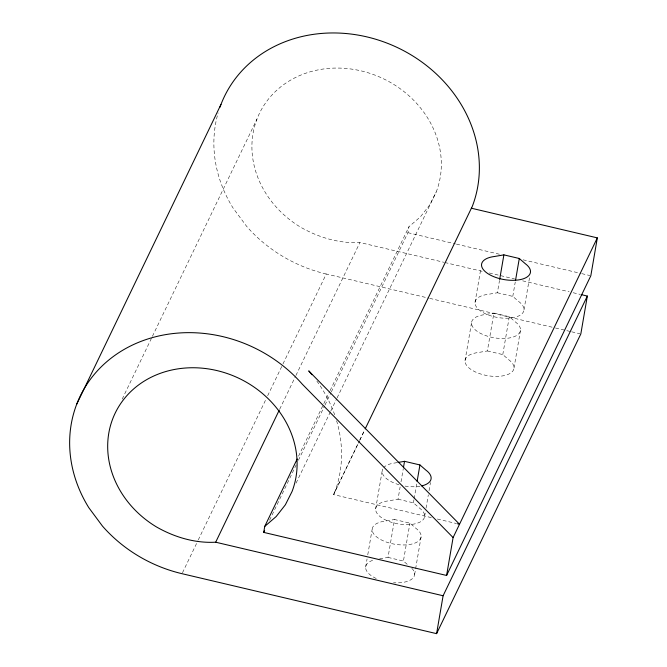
<?xml version="1.0" encoding="UTF-8"?>
<svg xmlns="http://www.w3.org/2000/svg" width="667" height="667" viewBox="0 0 667 667"><rect width="100%" height="100%" fill="white"/><g stroke="black" fill="none" stroke-linecap="round" stroke-linejoin="round"><path stroke-width="0.5" stroke-dasharray="3.33 2.5" d="M331.324 391.913L407.946 232.7L408.979 226.713L420.41 216.842L429.598 205.102L436.268 191.854A96.807 85.076 25.7 0 0 382.349 78.247A96.807 85.076 25.7 0 0 261.13 110.088A96.807 85.076 25.7 0 0 300.959 227.397C318.801 237.535 339.278 243.663 359.913 242.513L443.805 262.264M365.658 567.1L367.067 558.913M367.767 554.811L372.169 529.214M375.654 508.913L382.166 471.019M379.606 558.854L388.019 557.412L394.53 519.518L409.93 523.145L415.983 528.381A24.779 11.472 9.7 0 1 410.564 544.33A24.779 11.472 9.7 0 1 375.713 536.126A24.779 11.472 9.7 0 1 385.184 521.127L394.53 519.518M398.016 499.216L413.423 502.843L419.476 508.079A24.779 11.472 9.7 0 1 414.049 524.037A24.779 11.472 9.7 0 1 379.198 515.824A24.779 11.472 9.7 0 1 388.669 500.825L398.016 499.216L400.133 486.927M401.009 481.807L403.302 468.492M407.203 564.307L403.427 561.039L409.93 523.145M413.423 502.843L413.949 499.775M414.124 498.749L416.942 482.366M414.632 574.512L421.144 536.627M424.629 516.325L425.329 512.231M426.038 508.129L428.322 494.822M429.031 490.72L430.44 482.533M465.016 360.647L471.527 322.753M475.021 302.459L480.824 268.659M487.377 350.95L502.785 354.577L508.838 359.821A24.779 11.472 9.7 0 1 503.41 375.771A24.779 11.472 9.7 0 1 468.559 367.567A24.779 11.472 9.7 0 1 478.031 352.568L487.377 350.95L493.888 313.065L509.296 316.692L515.341 321.928A24.779 11.472 9.7 0 1 509.922 337.877A24.779 11.472 9.7 0 1 475.071 329.673A24.779 11.472 9.7 0 1 484.542 314.674L493.888 313.065M497.382 292.763L512.781 296.39L518.834 301.626A24.779 11.472 9.7 0 1 513.415 317.584A24.779 11.472 9.7 0 1 478.556 309.371A24.779 11.472 9.7 0 1 488.027 294.372L497.382 292.763L499.491 280.474M502.785 354.577L509.296 316.692M512.781 296.39L515.241 282.049M513.99 368.059L520.502 330.173M523.987 309.872L529.623 277.097M122.211 399.091L151.959 337.277M152.41 336.343L256.978 119.068M182.475 572.761L197.799 540.92M198.249 539.978L265.858 399.5M267.659 395.756L282.533 364.849M282.983 363.915L326.255 274.004L428.689 298.132M279.69 409.213L295.464 376.43M295.915 375.496L359.913 242.513M298.549 456.161L329.648 391.537M330.098 390.604L408.979 226.713M269.576 520.218L296.165 464.957M298.424 460.28L324.562 405.961M325.012 405.019L330.874 392.846M296.09 483.116L330.348 411.939M330.799 411.005L336.66 398.824M337.11 397.891L436.268 191.854M431.299 517.609L333.567 494.589L359.33 441.07M359.78 440.128L364.749 429.806M333.567 494.589L359.305 441.204M359.755 440.262L364.724 429.932M397.048 462.615L395.181 462.94A24.779 11.472 9.7 0 0 383.95 467.317M407.946 232.7L455.436 243.88M456.445 244.122L499.891 254.352M523.128 259.83L580.715 273.387M581.732 273.628L589.811 275.529M444.822 262.506L483.225 271.552M489.295 272.978L514.557 278.931M522.645 280.832L569.143 291.779M573.186 292.738L580.257 294.397M429.706 298.366L554.452 327.747M555.469 327.989L570.685 331.574M571.694 331.807L579.815 333.717M437.344 519.026L456.486 523.537M388.019 557.412L403.427 561.039M411.797 568.284A24.779 11.472 9.7 0 1 393.522 582.75M376.238 578.497A24.779 11.472 9.7 0 1 374.262 559.846M419.968 486.251A24.779 11.472 9.7 0 1 402.359 485.576M399.049 484.734A24.779 11.472 9.7 0 1 382.691 469.084M316.85 381.057A135.684 119.243 25.7 0 1 334.726 414.957M336.585 420.685A135.684 119.243 25.7 0 1 334.45 492.838M326.255 274.004A135.684 119.243 25.7 0 1 246.698 226.413L233.041 207.996A135.684 119.243 25.7 0 1 218.126 112.915"/><path stroke-width="1" d="M365.199 428.864L471.394 208.221L597.332 237.877L590.82 275.771L446.59 575.463L263.715 532.391L264.749 526.405L297.199 458.971M403.477 467.467L404.527 461.322L419.935 464.949L425.98 470.193A24.779 11.472 9.7 0 1 421.711 485.901M417.117 481.341L419.935 464.949M446.59 575.463L453.101 537.569L302.309 384.2A135.684 119.243 25.7 0 0 124.037 349.483A135.684 119.243 25.7 0 0 88.811 507.687L102.468 526.105A135.684 119.243 25.7 0 0 182.024 573.695L436.593 633.65L443.105 595.756L587.335 296.065L581.274 294.639M499.666 279.448L503.893 254.869L519.293 258.496L525.346 263.74A24.779 11.472 9.7 0 1 519.918 279.69A24.779 11.472 9.7 0 1 485.067 271.477A24.779 11.472 9.7 0 1 494.539 256.487L503.893 254.869M515.599 280.007L519.293 258.496M587.335 296.065L580.824 333.959L436.593 633.65M76.738 404.144L220.969 104.452M264.749 526.405L276.18 516.533L285.368 504.794L292.038 491.546A96.807 85.076 25.7 0 0 238.111 377.931A96.807 85.076 25.7 0 0 116.9 409.78A96.807 85.076 25.7 0 0 156.72 527.088C174.571 537.227 195.047 543.355 215.683 542.204L279.24 410.147M263.715 532.391L264.616 530.515M453.101 537.569L597.332 237.877M471.394 208.221L472.269 206.47A135.684 119.243 25.7 0 0 387.894 43.455A135.684 119.243 25.7 0 0 219.943 107.237M397.982 462.456L404.527 461.322M457.495 523.77L459.513 524.245L308.721 370.877A135.684 119.243 25.7 0 1 311.956 374.704M215.683 542.204L443.105 595.756"/></g></svg>
